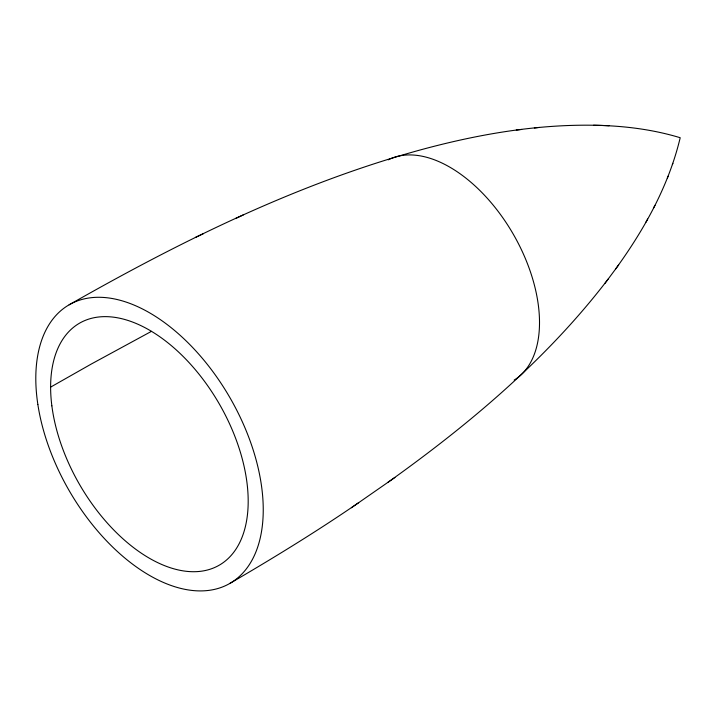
<?xml version="1.0" encoding="UTF-8"?>
<svg xmlns="http://www.w3.org/2000/svg" width="716" height="716" viewBox="0 0 716 716"><rect width="100%" height="100%" fill="white"/><g stroke="black" fill="none" stroke-linecap="round" stroke-linejoin="round"><path stroke-width="1.07" d="M615.715 268.876C644.382 229.308 668.833 185.578 680.2 137.723C652.142 129.211 622.777 125.703 593.519 125.255M672.387 164.635L672.879 163.329M667.348 178.159L668.064 176.243M645.922 222.255L647.658 219.015M653.502 208.105L654.979 205.349M387.821 482.423C469.231 424.328 547.158 359.029 608.099 279.142M604.877 283.491L618.678 264.884M229.925 583.379C273.691 557.862 316.911 531.37 358.671 502.677M351.395 507.742L394.928 477.474M50.621 387.123L91.487 363.925L151.443 331.356M69.103 304.828C180.351 241.444 296.397 184.021 420.283 149.948C481.608 133.266 545.288 122.552 609.021 125.748M195.352 237.461L203.371 233.693M235.492 218.568L243.324 214.898M516.299 130.061L521.669 129.453M534.378 127.985L539.309 127.421M388.26 159.829A126.884 73.256 60 0 1 513.703 234.929A126.884 73.256 60 0 1 514.169 380.071M37.858 404.486A160.823 92.847 60 0 0 223.983 586.341A160.823 92.847 60 0 0 186.715 341.487A160.823 92.847 60 0 0 37.858 404.486M51.856 405.829A139.718 80.648 60 0 0 211.65 568.701A139.718 80.648 60 0 0 184.674 358A139.718 80.648 60 0 0 51.856 405.829"/></g></svg>
